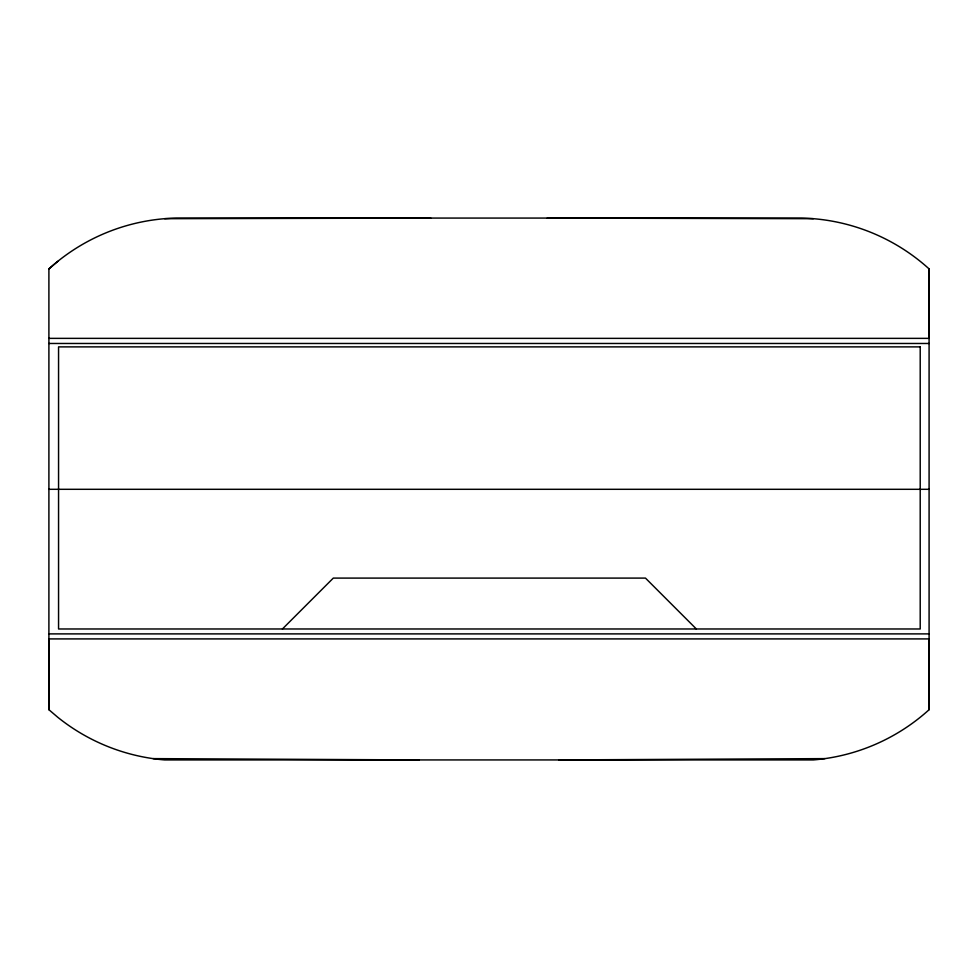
<?xml version="1.0" encoding="UTF-8"?>
<svg xmlns="http://www.w3.org/2000/svg" width="978" height="978" viewBox="0 0 978 978"><rect width="100%" height="100%" fill="white"/><g stroke="black" fill="none" stroke-linecap="round" stroke-linejoin="round"><path stroke-width="1.47" d="M48.9 709.71L48.924 638.915L929.1 638.915L929.088 709.71A196.456 196.456 0 0 1 813.317 759.93L164.683 759.93A196.456 196.456 0 0 1 57.788 717.29L48.9 709.71L48.9 268.901L57.788 261.322M282.422 628.976L333.302 578.096L645.468 578.096L696.348 628.976M558.927 759.93L824.919 758.622M164.683 218.693L430.736 218.07M48.924 338.364L929.1 338.364L929.088 268.901A196.395 196.395 0 0 0 801.654 218.07L176.346 218.07A196.456 196.456 0 0 0 48.912 268.901M48.924 343.474L929.1 343.474M48.9 489.306L929.088 489.306M48.924 633.891L929.1 633.891M547.264 218.082L813.317 218.693M153.081 758.622L419.073 759.93M929.088 268.901L929.088 709.71M920.212 346.884L58.558 346.884L58.558 628.976L920.212 628.976L920.212 346.884"/></g></svg>
